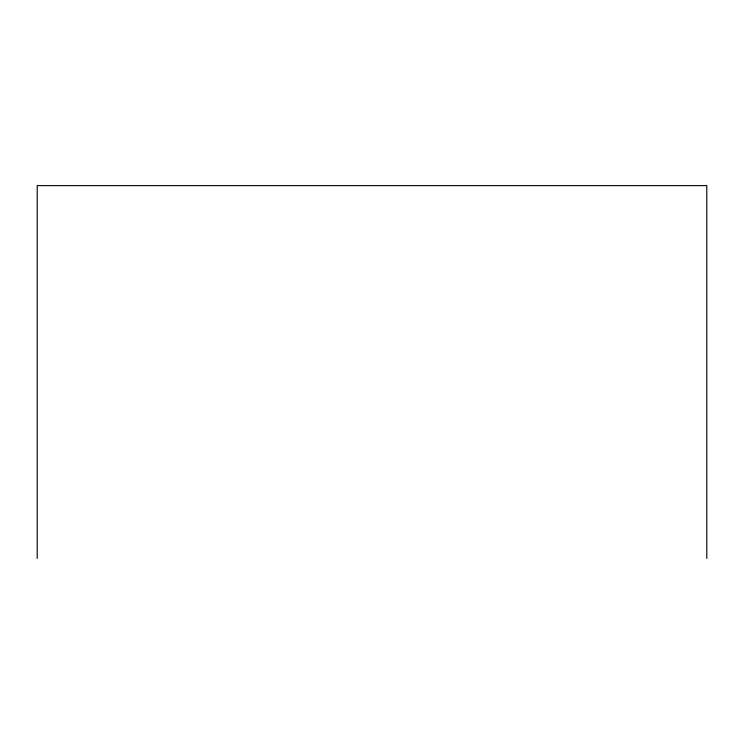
<?xml version="1.0" encoding="UTF-8"?>
<svg xmlns="http://www.w3.org/2000/svg" width="744" height="744" viewBox="0 0 744 744"><rect width="100%" height="100%" fill="white"/><g stroke="black" fill="none" stroke-linecap="round" stroke-linejoin="round"><path stroke-width="1.12" d="M706.8 558.391L706.8 185.609L37.2 185.609L37.2 558.391"/></g></svg>
